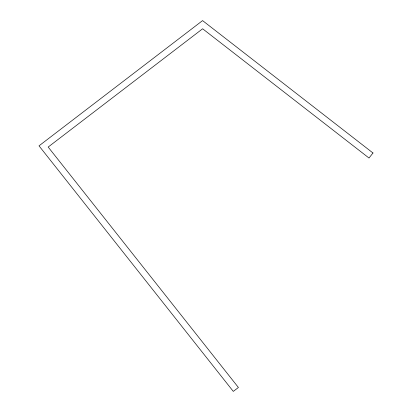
<?xml version="1.0" encoding="UTF-8"?>
<svg xmlns="http://www.w3.org/2000/svg" width="412" height="412" viewBox="0 0 412 412"><rect width="100%" height="100%" fill="white"/><g stroke="black" fill="none" stroke-linecap="round" stroke-linejoin="round"><path stroke-width="0.62" d="M372.989 152.991L369.008 158.028L202.632 28.773L48.173 147.048L238.409 387.486L233.295 391.4L39.011 145.848L202.575 20.6L372.989 152.991"/></g></svg>
